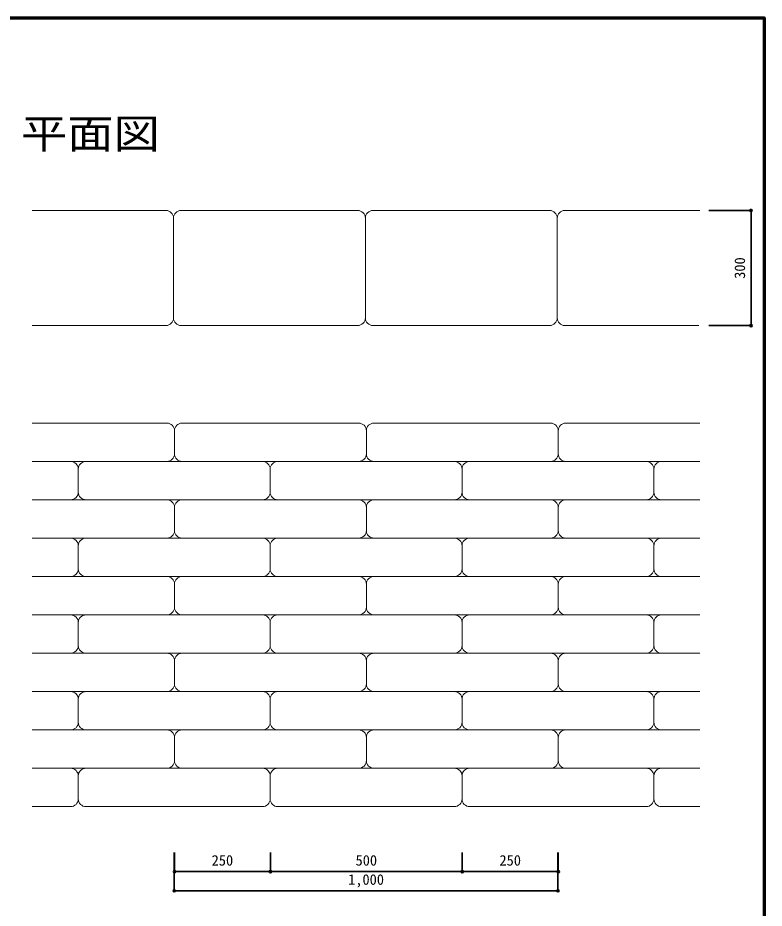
# Model space of a CAD drawing. Units: millimetres at full size, sheet at 1:15. Extents: x -3029 to 3061, y -2106 to 2124.
# Drawn here: x 1116 to 3061, y -198 to 2124 of the extents above; entities that cross this region are included whole.
import ezdxf
from ezdxf.enums import TextEntityAlignment as Align

# ---------------------------------------------------------------- set-up
doc = ezdxf.new("R2010")
doc.units = ezdxf.units.MM
doc.header["$LTSCALE"] = 15
doc.header["$PDMODE"] = 32
doc.header["$PDSIZE"] = 6
for name, color, linetype, lineweight in [('0-1_用紙枠', 7, 'Continuous', 35), ('6-1_グリーンバッグ', 3, 'Continuous', 18), ('6-A_寸法', 4, 'Continuous', 35)]:
    doc.layers.add(name, color=color, linetype=linetype, lineweight=lineweight)
doc.layers.add('6-0_文字', color=7, linetype='Continuous')
doc.styles.add('ＭＳ ゴシック', font='')
doc.styles.get('ＭＳ ゴシック').set_extended_font_data('MS Gothic')

msp = doc.modelspace()

# ---------------------------------------------------------------- linework, layer by layer
at = {"layer": '0-1_用紙枠', "lineweight": 70}
msp.add_lwpolyline([(-3028.55, -2106.19), (-3028.55, 2123.81), (3061.45, 2123.81), (3061.45, -2106.19)], dxfattribs=at)
at = {"layer": '6-1_グリーンバッグ'}
for p, q in [((1502.01, 1621.49), (1153.95, 1621.49)), ((2002.01, 1621.49), (1542.01, 1621.49)), ((2502.01, 1621.49), (2042.01, 1621.49)), ((2893.95, 1621.49), (2542.01, 1621.49)), ((1522.01, 1341.49), (1522.01, 1601.49)), ((1522.01, 1341.49), (1522.01, 1601.49)), ((1522.01, 1341.49), (1522.01, 1601.49)), ((2022.01, 1341.49), (2022.01, 1601.49)), ((2022.01, 1341.49), (2022.01, 1601.49)), ((2522.01, 1341.49), (2522.01, 1601.49)), ((2522.01, 1341.49), (2522.01, 1601.49)), ((1153.95, 1321.49), (1502.01, 1321.49)), ((1542.01, 1321.49), (2002.01, 1321.49)), ((2042.01, 1321.49), (2502.01, 1321.49)), ((2542.01, 1321.49), (2891.42, 1321.49)), ((1253.95, 1067.23), (1153.95, 1067.23)), ((1253.95, 1067.23), (1153.95, 1067.23)), ((1153.95, 1067.23), (1504.62, 1067.23)), ((1524.62, 987.23), (1524.62, 1047.23)), ((1524.62, 1047.23), (1524.62, 987.23)), ((1544.62, 1067.23), (2004.62, 1067.23)), ((2024.62, 1047.23), (2024.62, 987.23)), ((2024.62, 987.23), (2024.62, 1047.23)), ((2044.62, 1067.23), (2504.62, 1067.23)), ((2524.62, 1047.23), (2524.62, 987.23)), ((2524.62, 987.23), (2524.62, 1047.23)), ((2544.62, 1067.23), (2891.42, 1067.23)), ((2793.95, 1067.23), (2893.95, 1067.23)), ((1253.95, 967.23), (1153.95, 967.23)), ((1253.95, 967.23), (1153.95, 967.23)), ((1253.95, 967.23), (1153.95, 967.23)), ((1504.62, 967.23), (1153.95, 967.23)), ((1293.95, 967.23), (1753.95, 967.23)), ((1293.95, 967.23), (1753.95, 967.23)), ((1293.95, 967.23), (1753.95, 967.23)), ((2004.62, 967.23), (1544.62, 967.23)), ((1793.95, 967.23), (2253.95, 967.23)), ((1793.95, 967.23), (2253.95, 967.23)), ((1793.95, 967.23), (2253.95, 967.23)), ((2504.62, 967.23), (2044.62, 967.23)), ((2293.95, 967.23), (2753.95, 967.23)), ((2293.95, 967.23), (2753.95, 967.23)), ((2293.95, 967.23), (2891.42, 967.23)), ((2544.62, 967.23), (2644.62, 967.23)), ((2793.95, 967.23), (2893.95, 967.23)), ((2793.95, 967.23), (2893.95, 967.23)), ((2793.95, 967.23), (2893.95, 967.23)), ((1273.95, 887.23), (1273.95, 947.23)), ((1273.95, 947.23), (1273.95, 887.23)), ((1773.95, 887.23), (1773.95, 947.23)), ((1773.95, 947.23), (1773.95, 887.23)), ((2273.95, 947.23), (2273.95, 887.23)), ((2273.95, 887.23), (2273.95, 947.23)), ((2773.95, 947.23), (2773.95, 887.23)), ((2773.95, 887.23), (2773.95, 947.23)), ((1253.95, 867.23), (1153.95, 867.23)), ((1253.95, 867.23), (1153.95, 867.23)), ((1153.95, 867.23), (1504.62, 867.23)), ((1753.95, 867.23), (1293.95, 867.23)), ((1753.95, 867.23), (1293.95, 867.23)), ((1544.62, 867.23), (2004.62, 867.23)), ((2253.95, 867.23), (1793.95, 867.23)), ((2253.95, 867.23), (1793.95, 867.23)), ((2044.62, 867.23), (2504.62, 867.23)), ((2753.95, 867.23), (2293.95, 867.23)), ((2891.42, 867.23), (2293.95, 867.23)), ((2544.62, 867.23), (2644.62, 867.23)), ((2793.95, 867.23), (2893.95, 867.23)), ((2793.95, 867.23), (2893.95, 867.23)), ((1524.62, 787.23), (1524.62, 847.23)), ((1524.62, 847.23), (1524.62, 787.23)), ((2024.62, 847.23), (2024.62, 787.23)), ((2024.62, 787.23), (2024.62, 847.23)), ((2524.62, 847.23), (2524.62, 787.23)), ((2524.62, 787.23), (2524.62, 847.23)), ((1253.95, 767.23), (1153.95, 767.23)), ((1253.95, 767.23), (1153.95, 767.23)), ((1504.62, 767.23), (1153.95, 767.23)), ((1293.95, 767.23), (1753.95, 767.23)), ((1293.95, 767.23), (1753.95, 767.23)), ((2004.62, 767.23), (1544.62, 767.23)), ((1793.95, 767.23), (2253.95, 767.23)), ((1793.95, 767.23), (2253.95, 767.23)), ((2504.62, 767.23), (2044.62, 767.23)), ((2293.95, 767.23), (2753.95, 767.23)), ((2293.95, 767.23), (2891.42, 767.23)), ((2544.62, 767.23), (2644.62, 767.23)), ((2793.95, 767.23), (2893.95, 767.23)), ((2793.95, 767.23), (2893.95, 767.23)), ((1273.95, 687.23), (1273.95, 747.23)), ((1273.95, 747.23), (1273.95, 687.23)), ((1773.95, 687.23), (1773.95, 747.23)), ((1773.95, 747.23), (1773.95, 687.23)), ((2273.95, 747.23), (2273.95, 687.23)), ((2273.95, 687.23), (2273.95, 747.23)), ((2773.95, 747.23), (2773.95, 687.23)), ((2773.95, 687.23), (2773.95, 747.23)), ((1253.95, 667.23), (1153.95, 667.23)), ((1253.95, 667.23), (1153.95, 667.23)), ((1153.95, 667.23), (1504.62, 667.23)), ((1753.95, 667.23), (1293.95, 667.23)), ((1753.95, 667.23), (1293.95, 667.23)), ((1544.62, 667.23), (2004.62, 667.23)), ((2253.95, 667.23), (1793.95, 667.23)), ((2253.95, 667.23), (1793.95, 667.23)), ((2044.62, 667.23), (2504.62, 667.23)), ((2753.95, 667.23), (2293.95, 667.23)), ((2891.42, 667.23), (2293.95, 667.23)), ((2544.62, 667.23), (2644.62, 667.23)), ((2793.95, 667.23), (2893.95, 667.23)), ((2793.95, 667.23), (2893.95, 667.23)), ((1524.62, 587.23), (1524.62, 647.23)), ((1524.62, 647.23), (1524.62, 587.23)), ((2024.62, 647.23), (2024.62, 587.23)), ((2024.62, 587.23), (2024.62, 647.23)), ((2524.62, 647.23), (2524.62, 587.23)), ((2524.62, 587.23), (2524.62, 647.23)), ((1253.95, 567.23), (1153.95, 567.23)), ((1253.95, 567.23), (1153.95, 567.23)), ((1504.62, 567.23), (1153.95, 567.23)), ((1293.95, 567.23), (1753.95, 567.23)), ((1293.95, 567.23), (1753.95, 567.23)), ((2004.62, 567.23), (1544.62, 567.23)), ((1793.95, 567.23), (2253.95, 567.23)), ((1793.95, 567.23), (2253.95, 567.23)), ((2504.62, 567.23), (2044.62, 567.23)), ((2293.95, 567.23), (2753.95, 567.23)), ((2293.95, 567.23), (2891.42, 567.23)), ((2544.62, 567.23), (2644.62, 567.23)), ((2793.95, 567.23), (2893.95, 567.23)), ((2793.95, 567.23), (2893.95, 567.23)), ((1273.95, 487.23), (1273.95, 547.23)), ((1273.95, 547.23), (1273.95, 487.23)), ((1773.95, 487.23), (1773.95, 547.23)), ((1773.95, 547.23), (1773.95, 487.23)), ((2273.95, 547.23), (2273.95, 487.23)), ((2273.95, 487.23), (2273.95, 547.23)), ((2773.95, 547.23), (2773.95, 487.23)), ((2773.95, 487.23), (2773.95, 547.23)), ((1253.95, 467.23), (1153.95, 467.23)), ((1253.95, 467.23), (1153.95, 467.23)), ((1153.95, 467.23), (1504.62, 467.23)), ((1753.95, 467.23), (1293.95, 467.23)), ((1753.95, 467.23), (1293.95, 467.23)), ((1544.62, 467.23), (2004.62, 467.23)), ((2253.95, 467.23), (1793.95, 467.23)), ((2253.95, 467.23), (1793.95, 467.23)), ((2044.62, 467.23), (2504.62, 467.23)), ((2753.95, 467.23), (2293.95, 467.23)), ((2891.42, 467.23), (2293.95, 467.23)), ((2544.62, 467.23), (2644.62, 467.23)), ((2793.95, 467.23), (2893.95, 467.23)), ((2793.95, 467.23), (2893.95, 467.23)), ((1524.62, 387.23), (1524.62, 447.23)), ((1524.62, 447.23), (1524.62, 387.23)), ((2024.62, 447.23), (2024.62, 387.23)), ((2024.62, 387.23), (2024.62, 447.23)), ((2524.62, 447.23), (2524.62, 387.23)), ((2524.62, 387.23), (2524.62, 447.23)), ((1253.95, 367.23), (1153.95, 367.23)), ((1253.95, 367.23), (1153.95, 367.23)), ((1504.62, 367.23), (1153.95, 367.23)), ((1293.95, 367.23), (1753.95, 367.23)), ((1293.95, 367.23), (1753.95, 367.23)), ((2004.62, 367.23), (1544.62, 367.23)), ((1793.95, 367.23), (2253.95, 367.23)), ((1793.95, 367.23), (2253.95, 367.23)), ((2504.62, 367.23), (2044.62, 367.23)), ((2293.95, 367.23), (2753.95, 367.23)), ((2293.95, 367.23), (2891.42, 367.23)), ((2544.62, 367.23), (2644.62, 367.23)), ((2793.95, 367.23), (2893.95, 367.23)), ((2793.95, 367.23), (2893.95, 367.23)), ((1273.95, 287.23), (1273.95, 347.23)), ((1273.95, 347.23), (1273.95, 287.23)), ((1773.95, 287.23), (1773.95, 347.23)), ((1773.95, 347.23), (1773.95, 287.23)), ((2273.95, 347.23), (2273.95, 287.23)), ((2273.95, 287.23), (2273.95, 347.23)), ((2773.95, 347.23), (2773.95, 287.23)), ((2773.95, 287.23), (2773.95, 347.23)), ((1253.95, 267.23), (1153.95, 267.23)), ((1153.95, 267.23), (1504.62, 267.23)), ((1753.95, 267.23), (1293.95, 267.23)), ((1544.62, 267.23), (2004.62, 267.23)), ((2253.95, 267.23), (1793.95, 267.23)), ((2044.62, 267.23), (2504.62, 267.23)), ((2891.42, 267.23), (2293.95, 267.23)), ((2544.62, 267.23), (2644.62, 267.23)), ((2793.95, 267.23), (2893.95, 267.23)), ((1524.62, 187.23), (1524.62, 247.23)), ((1524.62, 247.23), (1524.62, 187.23)), ((2024.62, 247.23), (2024.62, 187.23)), ((2024.62, 187.23), (2024.62, 247.23)), ((2524.62, 247.23), (2524.62, 187.23)), ((2524.62, 187.23), (2524.62, 247.23)), ((1253.95, 167.23), (1153.95, 167.23)), ((1504.62, 167.23), (1153.95, 167.23)), ((1293.95, 167.23), (1753.95, 167.23)), ((2004.62, 167.23), (1544.62, 167.23)), ((1793.95, 167.23), (2253.95, 167.23)), ((2504.62, 167.23), (2044.62, 167.23)), ((2293.95, 167.23), (2891.42, 167.23)), ((2544.62, 167.23), (2644.62, 167.23)), ((2793.95, 167.23), (2893.95, 167.23)), ((1273.95, 87.23), (1273.95, 147.23)), ((1273.95, 147.23), (1273.95, 87.23)), ((1773.95, 87.23), (1773.95, 147.23)), ((1773.95, 147.23), (1773.95, 87.23)), ((2273.95, 147.23), (2273.95, 87.23)), ((2273.95, 87.23), (2273.95, 147.23)), ((2773.95, 147.23), (2773.95, 87.23)), ((2773.95, 87.23), (2773.95, 147.23)), ((1253.95, 67.23), (1153.95, 67.23)), ((1753.95, 67.23), (1293.95, 67.23)), ((2253.95, 67.23), (1793.95, 67.23)), ((2753.95, 67.23), (2293.95, 67.23)), ((2793.95, 67.23), (2893.95, 67.23))]:
    msp.add_line(p, q, dxfattribs=at)
for centre, start, end in [((1502.01, 1601.49), 0, 90), ((1542.01, 1601.49), 90, 180), ((2002.01, 1601.49), 0, 90), ((2042.01, 1601.49), 90, 180), ((2502.01, 1601.49), 0, 90), ((2542.01, 1601.49), 90, 180), ((1502.01, 1341.49), 270, 0), ((1542.01, 1341.49), 180, 270), ((2002.01, 1341.49), 270, 0), ((2042.01, 1341.49), 180, 270), ((2502.01, 1341.49), 270, 0), ((2542.01, 1341.49), 180, 270), ((1504.62, 1047.23), 0, 90), ((1544.62, 1047.23), 90, 180), ((2004.62, 1047.23), 0, 90), ((2044.62, 1047.23), 90, 180), ((2504.62, 1047.23), 0, 90), ((2544.62, 1047.23), 90, 180), ((1504.62, 987.23), 270, 0), ((1544.62, 987.23), 180, 270), ((2004.62, 987.23), 270, 0), ((2044.62, 987.23), 180, 270), ((2504.62, 987.23), 270, 0), ((2544.62, 987.23), 180, 270), ((1253.95, 947.23), 0, 90), ((1253.95, 947.23), 0, 90), ((1293.95, 947.23), 90, 180), ((1293.95, 947.23), 90, 180), ((1753.95, 947.23), 0, 90), ((1753.95, 947.23), 0, 90), ((1793.95, 947.23), 90, 180), ((1793.95, 947.23), 90, 180), ((2253.95, 947.23), 0, 90), ((2253.95, 947.23), 0, 90), ((2293.95, 947.23), 90, 180), ((2293.95, 947.23), 90, 180), ((2753.95, 947.23), 0, 90), ((2753.95, 947.23), 0, 90), ((2793.95, 947.23), 90, 180), ((2793.95, 947.23), 90, 180), ((1253.95, 887.23), 270, 0), ((1293.95, 887.23), 180, 270), ((1753.95, 887.23), 270, 0), ((1793.95, 887.23), 180, 270), ((2253.95, 887.23), 270, 0), ((2293.95, 887.23), 180, 270), ((2753.95, 887.23), 270, 0), ((2793.95, 887.23), 180, 270), ((1504.62, 847.23), 0, 90), ((1544.62, 847.23), 90, 180), ((2004.62, 847.23), 0, 90), ((2044.62, 847.23), 90, 180), ((2504.62, 847.23), 0, 90), ((2544.62, 847.23), 90, 180), ((1253.95, 747.23), 0, 90), ((1293.95, 747.23), 90, 180), ((1504.62, 787.23), 270, 0), ((1544.62, 787.23), 180, 270), ((1753.95, 747.23), 0, 90), ((1793.95, 747.23), 90, 180), ((2004.62, 787.23), 270, 0), ((2044.62, 787.23), 180, 270), ((2253.95, 747.23), 0, 90), ((2293.95, 747.23), 90, 180), ((2504.62, 787.23), 270, 0), ((2544.62, 787.23), 180, 270), ((2753.95, 747.23), 0, 90), ((2793.95, 747.23), 90, 180), ((1253.95, 687.23), 270, 0), ((1293.95, 687.23), 180, 270), ((1753.95, 687.23), 270, 0), ((1793.95, 687.23), 180, 270), ((2253.95, 687.23), 270, 0), ((2293.95, 687.23), 180, 270), ((2753.95, 687.23), 270, 0), ((2793.95, 687.23), 180, 270), ((1504.62, 647.23), 0, 90), ((1544.62, 647.23), 90, 180), ((2004.62, 647.23), 0, 90), ((2044.62, 647.23), 90, 180), ((2504.62, 647.23), 0, 90), ((2544.62, 647.23), 90, 180), ((1504.62, 587.23), 270, 0), ((1544.62, 587.23), 180, 270), ((2004.62, 587.23), 270, 0), ((2044.62, 587.23), 180, 270), ((2504.62, 587.23), 270, 0), ((2544.62, 587.23), 180, 270), ((1253.95, 547.23), 0, 90), ((1293.95, 547.23), 90, 180), ((1753.95, 547.23), 0, 90), ((1793.95, 547.23), 90, 180), ((2253.95, 547.23), 0, 90), ((2293.95, 547.23), 90, 180), ((2753.95, 547.23), 0, 90), ((2793.95, 547.23), 90, 180), ((1253.95, 487.23), 270, 0), ((1293.95, 487.23), 180, 270), ((1504.62, 447.23), 0, 90), ((1544.62, 447.23), 90, 180), ((1753.95, 487.23), 270, 0), ((1793.95, 487.23), 180, 270), ((2004.62, 447.23), 0, 90), ((2044.62, 447.23), 90, 180), ((2253.95, 487.23), 270, 0), ((2293.95, 487.23), 180, 270), ((2504.62, 447.23), 0, 90), ((2544.62, 447.23), 90, 180), ((2753.95, 487.23), 270, 0), ((2793.95, 487.23), 180, 270), ((1504.62, 387.23), 270, 0), ((1544.62, 387.23), 180, 270), ((2004.62, 387.23), 270, 0), ((2044.62, 387.23), 180, 270), ((2504.62, 387.23), 270, 0), ((2544.62, 387.23), 180, 270), ((1253.95, 347.23), 0, 90), ((1293.95, 347.23), 90, 180), ((1753.95, 347.23), 0, 90), ((1793.95, 347.23), 90, 180), ((2253.95, 347.23), 0, 90), ((2293.95, 347.23), 90, 180), ((2753.95, 347.23), 0, 90), ((2793.95, 347.23), 90, 180), ((1253.95, 287.23), 270, 0), ((1293.95, 287.23), 180, 270), ((1753.95, 287.23), 270, 0), ((1793.95, 287.23), 180, 270), ((2253.95, 287.23), 270, 0), ((2293.95, 287.23), 180, 270), ((2753.95, 287.23), 270, 0), ((2793.95, 287.23), 180, 270), ((1504.62, 247.23), 0, 90), ((1544.62, 247.23), 90, 180), ((2004.62, 247.23), 0, 90), ((2044.62, 247.23), 90, 180), ((2504.62, 247.23), 0, 90), ((2544.62, 247.23), 90, 180), ((1504.62, 187.23), 270, 0), ((1544.62, 187.23), 180, 270), ((2004.62, 187.23), 270, 0), ((2044.62, 187.23), 180, 270), ((2504.62, 187.23), 270, 0), ((2544.62, 187.23), 180, 270), ((1253.95, 147.23), 0, 90), ((1293.95, 147.23), 90, 180), ((1753.95, 147.23), 0, 90), ((1793.95, 147.23), 90, 180), ((2253.95, 147.23), 0, 90), ((2293.95, 147.23), 90, 180), ((2753.95, 147.23), 0, 90), ((2793.95, 147.23), 90, 180), ((1253.95, 87.23), 270, 0), ((1293.95, 87.23), 180, 270), ((1753.95, 87.23), 270, 0), ((1793.95, 87.23), 180, 270), ((2253.95, 87.23), 270, 0), ((2293.95, 87.23), 180, 270), ((2753.95, 87.23), 270, 0), ((2793.95, 87.23), 180, 270)]:
    msp.add_arc(centre, 20, start, end, dxfattribs=at)
at = {"layer": '6-A_寸法'}
for p, q in [((3027.4, 1621.49), (2917.4, 1621.49)), ((3027.4, 1621.49), (3027.4, 1321.49)), ((3027.4, 1321.49), (2917.4, 1321.49)), ((1523.95, -152.22), (1523.95, -52.22)), ((1524.62, -102.22), (1524.62, -52.22)), ((1774.62, -102.22), (1774.62, -52.22)), ((2274.62, -102.22), (2274.62, -52.22)), ((2523.95, -152.22), (2523.95, -52.22)), ((2524.62, -102.22), (2524.62, -52.22)), ((1524.62, -102.22), (1774.62, -102.22)), ((1774.62, -102.22), (2274.62, -102.22)), ((2274.62, -102.22), (2524.62, -102.22)), ((1523.95, -152.22), (2523.95, -152.22))]:
    msp.add_line(p, q, dxfattribs=at)
for p in [(3027.4, 1621.49), (3027.4, 1321.49), (1524.62, -102.22), (1774.62, -102.22), (2274.62, -102.22), (2524.62, -102.22), (1523.95, -152.22), (2523.95, -152.22)]:
    msp.add_point(p, dxfattribs=at)

# ---------------------------------------------------------------- texts
at = {"layer": '6-0_文字', "style": 'ＭＳ ゴシック', "width": 1.15}
msp.add_text('平面図', height=76.98, dxfattribs=at).set_placement((1124.36, 1760.07), align=Align.BOTTOM_LEFT)
at = {"layer": '6-A_寸法', "color": 7, "style": 'ＭＳ ゴシック'}
msp.add_text('300', height=27.49, rotation=90, dxfattribs=at).set_placement((3019.9, 1443.36), align=Align.BOTTOM_LEFT)
for s, p in [('250', (1621.49, -94.72)), ('500', (1996.49, -94.72)), ('250', (2371.49, -94.72)), ('1,000', (1977.08, -144.72))]:
    msp.add_text(s, height=27.49, dxfattribs=at).set_placement(p, align=Align.BOTTOM_LEFT)

doc.saveas('drawing.dxf')
